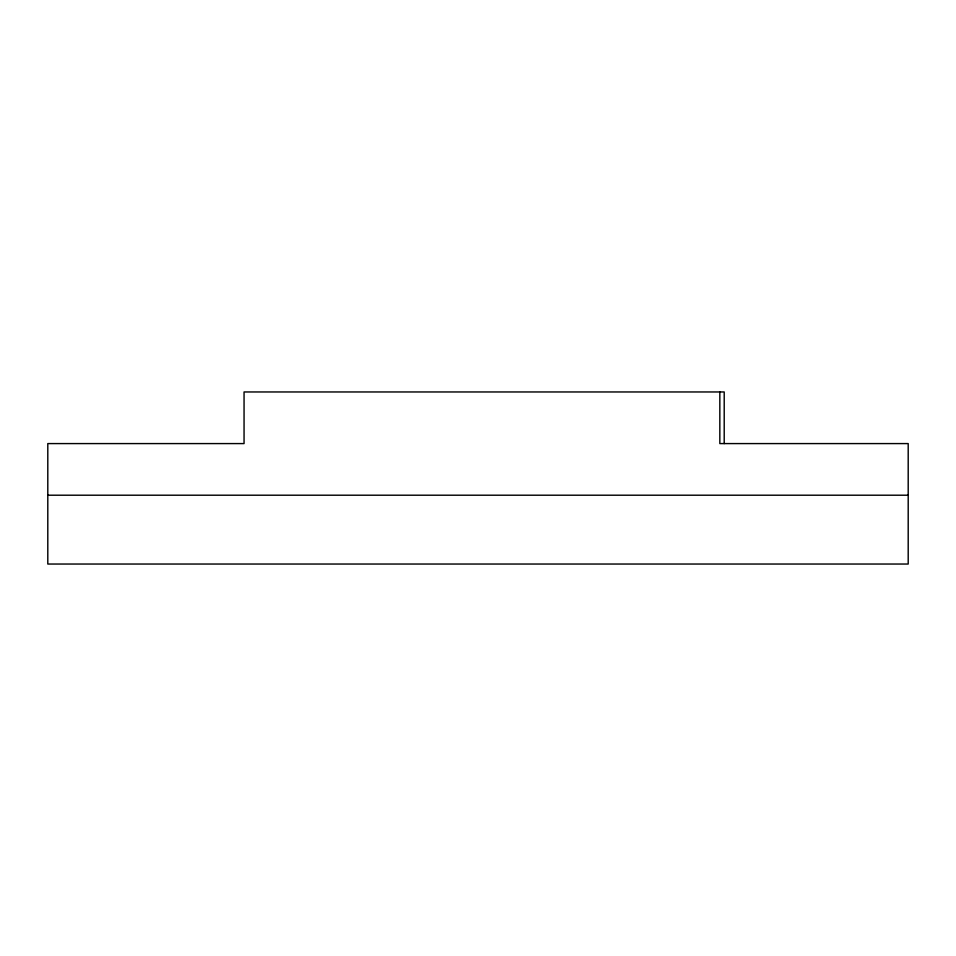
<?xml version="1.0" encoding="UTF-8"?>
<svg xmlns="http://www.w3.org/2000/svg" width="956" height="956" viewBox="0 0 956 956"><rect width="100%" height="100%" fill="white"/><g stroke="black" fill="none" stroke-linecap="round" stroke-linejoin="round"><path stroke-width="1.43" d="M47.8 495.208L908.2 495.208M724.206 443.584L724.206 391.96L244.055 391.96L244.055 443.584L47.8 443.584L47.8 564.04L908.2 564.04L908.2 443.584L719.832 443.584L719.832 391.96"/></g></svg>
